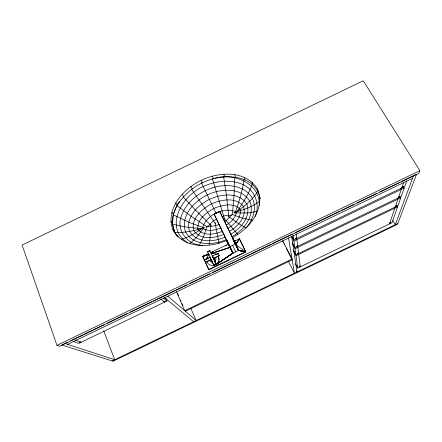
<?xml version="1.0" encoding="UTF-8"?>
<svg xmlns="http://www.w3.org/2000/svg" width="442" height="442" viewBox="0 0 442 442"><rect width="100%" height="100%" fill="white"/><g stroke="black" fill="none" stroke-linecap="round" stroke-linejoin="round"><path stroke-width="0.66" d="M210.817 224.569L210.127 237.614L209.088 244.84M259.338 205.348C260.344 183.17 233.63 172.717 215.022 178.17M218.519 261.797L217.668 263.189L218.967 260.222L219.017 258.631L218.127 256.194M218.989 260.25L218.657 257.133M255.133 216.547C260.531 204.817 254.946 190.104 243.238 184.695C230.442 178.96 215.674 180.861 203.209 186.53C182.546 195.253 163.181 227.033 187.668 242.879M259.448 201.364C252.73 206.591 244.57 209.514 236.481 211.873C235.89 217.702 230.962 222.232 226.243 225.193M216.132 264.106L213.425 258.316L219.105 255.548L219.287 255.857L213.641 258.587L212.364 256.04L216.132 264.106L213.806 265.228L209.989 257.139L213.806 265.228M229.591 246.625L214.149 214.188L219.773 211.48L235.453 243.641L232.658 245.426L229.58 246.614L232.956 253.172L238.575 250.404L232.542 237.813M207.215 226.939L191.005 216.243L176.745 205.397L173.247 214.773L172.579 224C182.237 226.884 192.314 228.033 202.353 228.486C205.641 215.044 224 206.199 236.558 212.016C242.763 203.419 248.509 194.331 252.155 184.325M226.917 240.244C209.475 248.299 183.076 248.73 172.805 229.586C165.231 208.613 183.436 188.878 201.143 180.336C218.862 171.816 245.647 169.899 257.305 188.9C265.769 208.607 249.421 228.873 232.464 237.503M215.856 260.04C215.221 262.089 216.481 258.134 215.414 257.813M178.087 237.017C161.965 216.862 183.596 191.463 202.353 182.844C221.204 173.225 255.332 172.75 260.2 198.922M232.321 214.856L234.056 195.513L234.437 177.623M244.117 179.491C242.376 191.043 238.956 202.281 234.929 213.232M207.204 257.294C205.972 261.095 207.723 254.83 209.237 254.78M207.193 226.083L203.386 237.017L199.348 245.222C187.088 243.106 177.33 231.16 180.579 218.575C184.85 202.464 199.569 191.347 215.083 187.021C228.166 183.8 245.083 185.568 252.399 198.381C257.133 208.486 252.813 219.961 246.188 228.1L238.813 223.801L228.227 216.193M389.463 223.956L394.866 208.154L394.165 206.978M395.27 206.972L397.933 199.182L397.225 198.005M398.391 197.85L401.286 189.386L400.568 188.215M401.778 187.944L403.673 182.402M396.883 205.668L397.59 206.845L391.988 222.74L297.748 268.101L295.543 263.813M400.054 196.64L400.767 197.817L398.004 205.657L295.88 254.813L293.35 249.94M403.518 186.795L404.237 187.966L401.237 196.48L294.875 247.68L292.328 242.791M406.712 180.938L404.75 186.513L293.781 239.929L291.869 236.266M416.624 174.198L397.469 224.337L113.053 361.23L61.792 345.003M419.9 170.645L418.834 173.386L59.781 346.219L56.968 345.346L22.1 245.034L363.258 80.77L419.9 170.645L56.968 345.346M257.863 191.408C252.426 199.668 244.658 206.066 236.708 211.801M231.332 214.801L229.658 217.298L226.017 220.735L224.387 221.729M214.547 261.995L215.58 260.758M208.099 226.779L209.784 224.276L213.436 220.845L216.685 218.862M204.342 227.337L196.027 237.918L189.651 243.702M177.132 204.839L179.435 201.508M235.779 213.044L236.558 212.016M207.044 261.946C208.447 266.062 214.945 266.99 217.652 263.161M212.215 261.266L209.983 257.183L204.315 259.951L204.524 260.25L209.016 258.084M214.53 261.962L215.149 261.454M181.375 239.31C189.563 236.945 196.872 232.277 203.696 227.276M213.469 265.581L216.464 264.305L232.862 253.133L214.149 214.188L219.773 211.48L232.956 238.79M216.486 264.333L232.873 253.144L230.111 247.415M211.193 253.603L230.1 247.376L211.188 253.62L230.127 247.293L226.768 240.592L232.956 253.172L216.464 264.305L232.89 253.161L229.619 246.653M216.464 264.305L232.934 253.172L229.702 246.664M227.945 228.431C234.243 224.514 241.862 217.436 240.15 209.293C233.558 202.044 221.685 205.187 213.779 208.453C206.292 212.602 196.43 219.917 197.972 229.597C203.85 236.514 215.027 234.26 222.475 231.299M229.205 231.597C237.525 226.768 246.94 216.983 243.586 206.591C236.326 196.657 221.287 199.569 211.552 203.839C202.143 208.79 190.491 218.724 193.707 230.602C200.237 240.271 214.679 238.266 224.039 234.304M230.597 234.31C240.84 228.597 251.47 216.248 246.785 203.861C238.746 191.657 220.934 194.021 209.375 199.314C198.022 205.055 185.065 217.497 189.574 231.404C196.8 243.426 214.083 242.034 225.321 237.078M231.812 236.73C243.907 230.166 255.575 215.381 249.73 201.121C240.884 186.9 220.558 188.646 207.248 194.905C194.049 201.408 180.01 216.204 185.579 232C193.53 246.15 213.414 245.448 226.459 239.531M210.188 257.421L207.497 251.736L209.806 250.625L210.005 250.945L208.276 251.774M208.922 253.432L202.712 256.421L208.922 269.797L245.824 252.034L239.376 238.768L233.779 241.465M210.79 252.531L228.807 243.857M211.602 252.542L212.845 251.946M225.249 245.973L226.492 245.376M234.553 241.498L235.796 240.896M216.558 254.454L218.249 253.647L218.061 253.332L212.431 256.04L213.436 258.299M213.613 264.935L215.939 263.813M208.718 269.515L245.686 251.719L235.713 244.614L239.376 238.768L245.824 252.034M62.316 344.749L64.399 343.743M67.405 342.296L64.924 343.495L114.682 359.733L103.699 330.749M70.516 340.804L82.941 334.821M84.184 334.224L92.262 330.334M93.505 329.738L104.069 324.655M107.174 323.157L115.251 319.268M116.495 318.671L127.058 313.588M130.163 312.091L151.91 301.621M153.153 301.024L174.899 290.554M176.143 289.958L186.706 284.875M189.811 283.377L197.889 279.488M199.132 278.891L209.696 273.808M212.801 272.311L234.547 261.846M235.79 261.244L250.084 254.365M251.327 253.769L257.537 250.78M258.78 250.178L271.206 244.199M272.449 243.603L292.333 234.028M295.438 232.536L317.185 222.066M318.428 221.47L332.721 214.591M333.964 213.989L340.174 211M341.417 210.403L353.843 204.419M356.954 202.922L376.833 193.353M379.943 191.861L399.822 182.286M401.065 181.69L413.497 175.706L395.281 224.68L392.822 220.53M414.016 175.457L416.104 174.452M67.62 344.373L412.508 178.364M80.4 341.959L79.45 342.417L80.803 342.102M164.098 301.671L165.308 301.427L164.363 301.88M296.676 237.857L295.483 238.431L295.521 238.752L296.715 238.177M402.054 187.132L403.248 186.557L401.916 187.535M165.91 298.422L166.988 300.958L78.847 343.384L73.256 341.451M294.875 247.68L293.941 241.056L404.237 187.966M297.648 245.719L296.543 246.564L297.687 246.017M398.645 197.11L399.789 196.557L398.518 197.48M295.88 254.813L295.018 248.719L400.767 197.817M298.543 252.957L297.483 253.752L298.582 253.227M395.507 206.287L396.601 205.757L395.386 206.629M297.748 268.101L296.007 255.736L397.59 206.845M185.331 311.24L292.206 259.802M300.14 265.824L299.123 266.316L299.195 266.846L300.206 266.355M389.921 222.613L390.938 222.127L390.706 222.801L389.689 223.287M112.157 360.948L397.8 223.464M221.895 216.563L223.685 215.911L228.636 215.204L231.647 215.447M219.331 224.381L215.74 225.685L210.784 226.387L207.795 226.133M220.95 227.962C215.193 230.249 207.839 231.846 202.281 228.337M232.812 238.431L235.691 244.614L239.376 238.768L235.774 244.641L232.625 237.84L238.52 250.509L245.686 251.719L238.575 250.404L232.625 237.84L232.763 238.078M209.232 254.266L202.712 256.421L208.922 269.797M212.237 253.537L211.165 253.791L213.834 253.481L216.298 254.377M202.088 228.47C193.215 230.989 184.021 232.862 174.756 232.492L172.579 224M234.779 212.315L236.481 211.873M256.841 211.486L247.84 212.978L233.746 212.806M202.353 228.486L203.64 228.52M252.647 220.238L242.553 218.166L231.663 214.304M199.348 245.222L202.734 245.525M235.453 243.641L238.558 250.47L245.686 251.719L238.547 250.487L235.47 243.896M238.558 250.47L245.686 251.719M212.248 262.526L210.823 261.863L209.972 260.636M204.315 227.967L188.811 222.243L173.247 214.773M75.217 340.125L81.212 342.246M215.398 253.896L216.315 254.41M212.342 256.029L213.613 258.692M160.612 298.875L164.628 302.096L164.126 301.107M163.54 298.123L166.988 300.958M164.656 297.665L193.635 321.732M167.756 296.173L196.154 320.516L190.927 308.566M211.21 225.624L195.32 209.917L183.292 196.961M237.813 234.409L224.149 218.398M211.094 259.504L211.265 259.78M172.805 229.586L174.33 231.625M213.414 258.349L213.613 258.647L209.806 250.625M170.794 221.204L172.336 223.326M215.353 223.514L191.607 189.248M171.789 212.099L173.314 214.304M174.756 232.492L177.778 236.973M209.989 257.161L210.188 257.459M209.972 257.205L210.138 257.542M175.689 202.878L177.165 205.171M207.497 251.736L207.701 252.05M213.464 258.266L214.574 260.134L213.801 258.437M182.198 194.148L183.601 196.524M190.872 186.474L192.187 188.916M296.256 238.415L296.891 239.636L297.72 246.31M297.217 246.139L297.853 247.354L298.615 253.498M291.388 236.166L293.941 241.056M298.09 253.205L298.726 254.426L300.273 266.885M292.488 243.851L295.018 248.719M293.792 251.459L296.007 255.736M282.637 240.68L292.074 259.018L184.701 310.698L176.502 291.764M282.736 241.393L283.366 242.619M283.996 243.846L284.631 245.078M286.206 248.144L291.256 257.962M296.339 270.775L296.963 271.996L291.665 236.531M288.504 261.598L294.444 273.211L288.565 238.023M226.74 240.652L232.995 253.161M229.658 246.664L232.967 253.172M214.149 214.188L214.69 215.265M232.658 245.426L235.818 251.979M201.143 180.336L202.353 182.844M201.314 182.612L216.033 213.138M218.061 253.332L219.287 255.857M219.773 211.48L220.282 212.569M177.651 293.505L178.474 295.405M180.397 299.842L180.944 301.107M182.038 303.643L182.861 305.544M212.348 176.131L213.442 178.684M223.757 174.142L224.74 176.717M234.641 174.496L235.514 177.076M212.364 178.574L224.569 219.077M244.277 177.203L245.056 179.767M252.012 182.104L252.713 184.629M259.758 197.16L260.073 198.359M257.305 188.9L257.957 191.369M215.083 222.757L219 243.47M223.663 176.872L226.426 194.944L228.807 217.155M293.134 235.332L293.781 239.929M296.179 233.868L296.753 238.498M210.972 259.465L205.337 262.172L205.541 262.471L211.215 259.763L211.022 259.46M208.585 254.465L202.712 256.421L208.58 254.476M230.149 247.271L226.785 240.575L230.149 247.271M235.735 244.619L232.569 237.813L235.713 244.614"/></g></svg>
